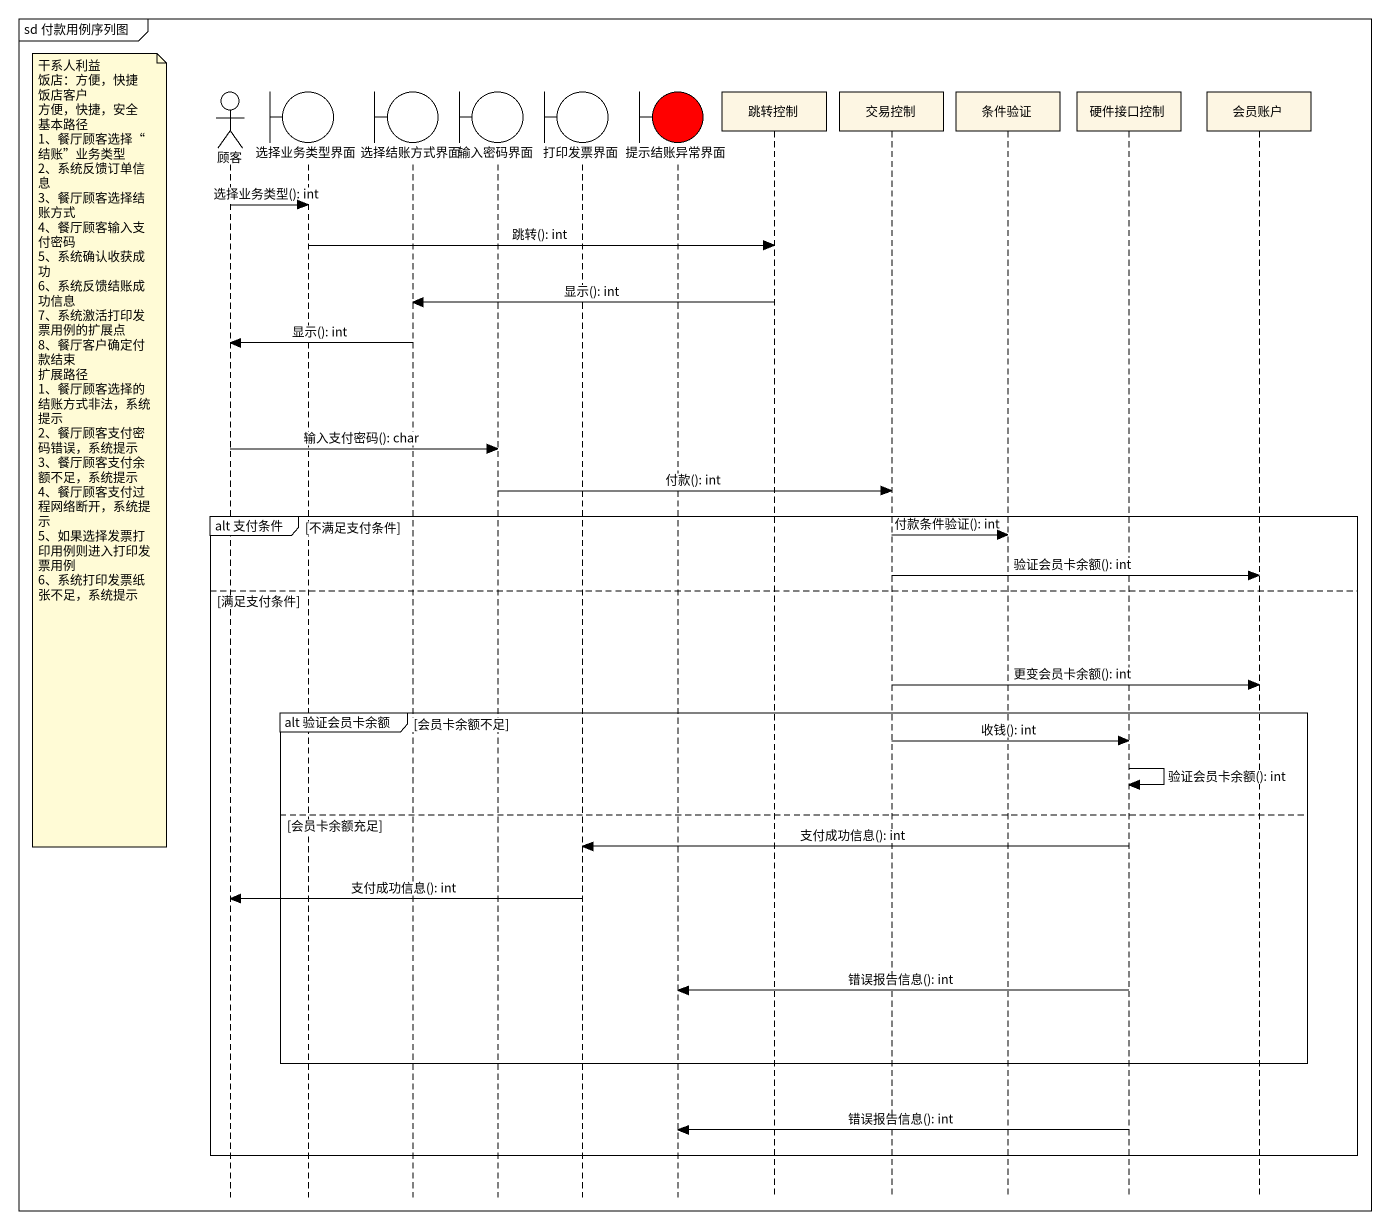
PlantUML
@startuml
mainframe sd 付款用例序列图
hide footbox
actor 顾客
boundary 选择业务类型界面
boundary 选择结账方式界面
boundary 输入密码界面
boundary 打印发票界面
boundary 提示结账异常界面 #FF0000
participant 跳转控制
participant 交易控制
participant 条件验证
participant 硬件接口控制
participant 会员账户

顾客 -> 选择业务类型界面 : 选择业务类型(): int
选择业务类型界面 -> 跳转控制 : 跳转(): int
跳转控制 -> 选择结账方式界面 : 显示(): int
选择结账方式界面 -> 顾客 : 显示(): int
顾客 -> 输入密码界面 : 输入支付密码(): char
note left of 顾客
  干系人利益
  饭店：方便，快捷
  饭店客户
  方便，快捷，安全
  基本路径
  1、餐厅顾客选择“结账”业务类型
  2、系统反馈订单信息
  3、餐厅顾客选择结账方式
  4、餐厅顾客输入支付密码
  5、系统确认收获成功
  6、系统反馈结账成功信息
  7、系统激活打印发票用例的扩展点
  8、餐厅客户确定付款结束
  扩展路径
  1、餐厅顾客选择的结账方式非法，系统提示
  2、餐厅顾客支付密码错误，系统提示
  3、餐厅顾客支付余额不足，系统提示
  4、餐厅顾客支付过程网络断开，系统提示
  5、如果选择发票打印用例则进入打印发票用例
  6、系统打印发票纸张不足，系统提示
end note
输入密码界面 -> 交易控制 : 付款(): int
group alt 支付条件 [不满足支付条件]
  交易控制 -> 条件验证 : 付款条件验证(): int
  交易控制 -> 会员账户 : 验证会员卡余额(): int
else 满足支付条件
  交易控制 -> 会员账户 : 更变会员卡余额(): int
  group alt 验证会员卡余额 [会员卡余额不足]
    交易控制 -> 硬件接口控制 : 收钱(): int
    硬件接口控制 -> 硬件接口控制 : 验证会员卡余额(): int
  else 会员卡余额充足
    硬件接口控制 -> 打印发票界面 : 支付成功信息(): int
    打印发票界面 -> 顾客 : 支付成功信息(): int
    硬件接口控制 -> 提示结账异常界面 : 错误报告信息(): int
  end
  硬件接口控制 -> 提示结账异常界面 : 错误报告信息(): int
end
@enduml
